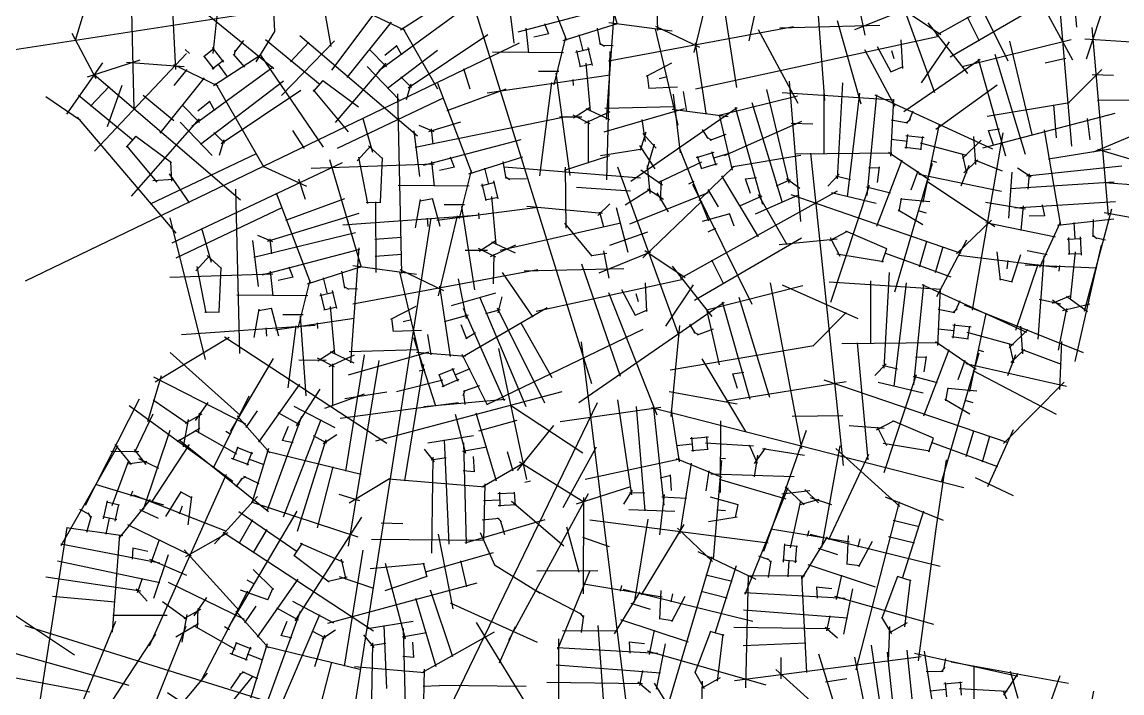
# Model space of a CAD drawing. Extents: x 521210 to 539878, y 175088 to 192554.
# Drawn here: x 525525 to 530150, y 181866 to 184685 of the extents above; entities that cross this region are included whole.
import ezdxf

# ---------------------------------------------------------------- set-up
doc = ezdxf.new("R2010")
doc.units = 0
doc.header["$MEASUREMENT"] = 0

msp = doc.modelspace()

# ---------------------------------------------------------------- linework, layer by layer
for p, q in [((529939.6, 184163.8), (529827.2, 185458.3)), ((528197.8, 184649.8), (528180.1, 185405.2)), ((529960.4, 184663.2), (529916.7, 185155.7)), ((527892.4, 185129.2), (528026.9, 184676.6)), ((529363.2, 184387.2), (529105.5, 185097.5)), ((527335.9, 185040.9), (527919, 183167)), ((529368.4, 184630.1), (530028.4, 184997.8)), ((529670.9, 184520.4), (529420.8, 185024.4)), ((530001, 184530.2), (530164.1, 185021.9)), ((530031.2, 184140), (532155.7, 185032.5)), ((525307.3, 184541.8), (528178.1, 184983)), ((526825.3, 184582.8), (526753.5, 184978.2)), ((527549.4, 184958.6), (527593, 184596.4)), ((527668.4, 184989.6), (527813.7, 184609.1)), ((529943.8, 184525.1), (529696.8, 184980.5)), ((528448.2, 184932), (528528.5, 184409.6)), ((526588.4, 184645.4), (526576.8, 184871.7)), ((528351.6, 184556.7), (528431.2, 184892.4)), ((525750.6, 184608.7), (525816.1, 184826.7)), ((525997.2, 184320.5), (525984.7, 184851.2)), ((526357.4, 184840.4), (526327.8, 184553.7)), ((526171.6, 184485.7), (526155.7, 184804.3)), ((527116.5, 184651.9), (527316.2, 184782.9)), ((528582.3, 184606.3), (528618, 184768.5)), ((528866.4, 184794.6), (528899.2, 184354.9)), ((526827.5, 184482.4), (527005.1, 184719.1)), ((526978.4, 184725.5), (527134.6, 184651)), ((527025.2, 184481.4), (527367.8, 184731.2)), ((527610.7, 184644.5), (528020.9, 184752)), ((527982.6, 184275.6), (528017.2, 184757.9)), ((529243.2, 184739.4), (529025.4, 184651.9)), ((529044.9, 184745.4), (529068.2, 184630.5)), ((529388.1, 184631.4), (529218.9, 184745.3)), ((529427.6, 184538.9), (529761, 184732.4)), ((526311, 184712.3), (526583.9, 184490.7)), ((526892.2, 184451.6), (527078.6, 184684.8)), ((527721.8, 184678.8), (527739.4, 184635.3)), ((527800.5, 184607.5), (528028.3, 184679.4)), ((527991.9, 184683.4), (528259.1, 184647.7)), ((529131.3, 184670.5), (528711, 184659.8)), ((528952.1, 184691.4), (529052, 184341.1)), ((529501.6, 184469.7), (529335.4, 184681.9)), ((529551.5, 184605.1), (529500.9, 184705.8)), ((525836.3, 184447), (525735.5, 184637.2)), ((526510.1, 184518.3), (526588.4, 184645.4)), ((526692.6, 184628.4), (527188.3, 184207.7)), ((527274.1, 184403.3), (527126.1, 184661.1)), ((527148.5, 184409.4), (527484, 184633.1)), ((527643.7, 184659.6), (527654.5, 184555.9)), ((527676.8, 184622.7), (527740.6, 184636.8)), ((527866.7, 184631.7), (527883.4, 184564.9)), ((527943.9, 184659.7), (527956.1, 184588.9)), ((527991, 184522.2), (528768.8, 184666.7)), ((528187.5, 184657.2), (528282.9, 184252.1)), ((528188.9, 184667.5), (528372.9, 184579.4)), ((529379.9, 184625), (528356.9, 184402.6)), ((528619.6, 184654.5), (528787.5, 184345)), ((529519.7, 184668.4), (529519.7, 184668.4)), ((530092.5, 183874), (530024.1, 184662.1)), ((525540.2, 183597.7), (527616.4, 184597.6)), ((526373.3, 184516.4), (526326.7, 184578.3)), ((526419.3, 184558.7), (526458.3, 184607.4)), ((526549.3, 184611.8), (526778.5, 184422.5)), ((526616.5, 184377.2), (526838.8, 184605.7)), ((526654.5, 184518.6), (526731.3, 184601)), ((527050.1, 184546.4), (527101.3, 184586.9)), ((527122, 184545.7), (527099.4, 184587)), ((527762.1, 184420.8), (527811.2, 184622.1)), ((527903.9, 184578.5), (527922.4, 184503.3)), ((527953, 184596.3), (527973.8, 184584.2)), ((527965.7, 184587.4), (528011, 184586)), ((528355.4, 184597.4), (528400, 184302.1)), ((529179.4, 184474.3), (529122.2, 184581.4)), ((529219.9, 184610.8), (529226.6, 184490.2)), ((529306.9, 184429.4), (529424.2, 184602.7)), ((529936.4, 184610), (529478, 184496.4)), ((529771.8, 184212.1), (529678.5, 184604.4)), ((529993.4, 184615), (530483, 184583.9)), ((525830.4, 184143.3), (526216.1, 184552.9)), ((526229.2, 184553.6), (526211.4, 184570.1)), ((526288.9, 184540), (526332.9, 184574.9)), ((526333.1, 184487.1), (526289.6, 184543.6)), ((526330.3, 184418), (526530.1, 184549)), ((526461.5, 184496), (526414.4, 184550.3)), ((526418.1, 184543.2), (526421.8, 184567)), ((526792.7, 184159.3), (526527, 184549.7)), ((526702.8, 184570.3), (526702.8, 184570.3)), ((527057.8, 184497.4), (526984.1, 184571.4)), ((527061.2, 184406.7), (527272.5, 184567.3)), ((527503.5, 184560.3), (527802.1, 184557.3)), ((527852.3, 184558.1), (527910.6, 184572.5)), ((527855.8, 184565.9), (527872.1, 184496.5)), ((527983.8, 184022.3), (527998.5, 184561.5)), ((529196.5, 184329.7), (529068.1, 184569)), ((529180.5, 184566.3), (529190.7, 184532.2)), ((529744, 184129.2), (529616.2, 184549.4)), ((529914.3, 184532.6), (529826.3, 184513)), ((525713.4, 184298.8), (525865.3, 184514)), ((525800.8, 184455.1), (526021.5, 184527)), ((525964.3, 184517.1), (526207.3, 184498.7)), ((526161.5, 184506.2), (526348.4, 184417.1)), ((526164.9, 184419.1), (526219, 184485.2)), ((526239, 184247.5), (526581.7, 184497.4)), ((526324.8, 184489.3), (526372.8, 184525.4)), ((526390.9, 184454), (526349.7, 184509.1)), ((526842.6, 184263.4), (527056.9, 184512.7)), ((527111.2, 184358.4), (526976.6, 184498.1)), ((527380.8, 184490.1), (527408.5, 184404.4)), ((527868.8, 184498.2), (527923.7, 184510.2)), ((527895.4, 184512.1), (527913.6, 184310.9)), ((528256.4, 184512.1), (528149.1, 184456.7)), ((529228.6, 184496.7), (529177.3, 184474.6)), ((529233, 184308.8), (529553.1, 184529.2)), ((529661.4, 184121.4), (529546.1, 184529.5)), ((529925.6, 184345.3), (530065.3, 184485.8)), ((525828.2, 184465.1), (526443.5, 183938.5)), ((526106, 184217.7), (526292.4, 184450.9)), ((526275, 184172.8), (526624.7, 184438.5)), ((526750.9, 184393.1), (526790.7, 184439.6)), ((526789.8, 184439.5), (526939.8, 184328.3)), ((527162.7, 184409.6), (527117.7, 184455.5)), ((527480.9, 184388), (527997.3, 184463.1)), ((527696.8, 184478.6), (527782.2, 184478.7)), ((527769.9, 184470.8), (527827.9, 184040.4)), ((527841.6, 184443.4), (527843.1, 184419.2)), ((528153.6, 184461.7), (528160.6, 184406.3)), ((528238, 184455.5), (528203.5, 184447.1)), ((530024.5, 184465.4), (530114.6, 184461.6)), ((525813.6, 184331.6), (525891.4, 184413.7)), ((525944.4, 184418.9), (525883.2, 184244.9)), ((526542.8, 184074), (526339.9, 184427.2)), ((526362.4, 184175.5), (526697.9, 184399.2)), ((526897.6, 184224.2), (526750.6, 184400)), ((527141.8, 184359.4), (527161.3, 184425.4)), ((527271.4, 184429.1), (527416.8, 184048.6)), ((527313, 184313.3), (527561.1, 184405.2)), ((527702.6, 184038.6), (527753, 184431.2)), ((528159.2, 184408), (528280.6, 184412.9)), ((528305.5, 184393.5), (528319.3, 184309.3)), ((528750.3, 184008.9), (528657.1, 184401.2)), ((528799.9, 183846.9), (528752, 184436.7)), ((528897.5, 184129.7), (528897.5, 184394.3)), ((528953.4, 184026.9), (528976.1, 184429.5)), ((529625.6, 184419.6), (529366.6, 184233.3)), ((525625.5, 184372.3), (525771.5, 184273)), ((525763.2, 184377.9), (525992.4, 184188.6)), ((526034.8, 184377.5), (526163, 184271.4)), ((526264, 184312.5), (526315.1, 184353)), ((526335.8, 184311.9), (526313.2, 184353.1)), ((526850.9, 184155.3), (527297.6, 184367.3)), ((527122.6, 183628.2), (527104.9, 184383.6)), ((528263.2, 184381.8), (528292.8, 184135.4)), ((528786.2, 184374.2), (528456.6, 184293.2)), ((528722.5, 183926), (528594.7, 184346.2)), ((528721.3, 184389.6), (529192.5, 184358.5)), ((528995.3, 183950.2), (529047.1, 184386.3)), ((529078, 183957), (529119.6, 184379.1)), ((529607.1, 184151.2), (529112.8, 184377.6)), ((529178.7, 184122.2), (529190.3, 184360.7)), ((529929.6, 184346), (529583.4, 184287.8)), ((530046.6, 184356.4), (530453.9, 184360.6)), ((526271.6, 184263.5), (526198, 184337.5)), ((527843.7, 184282.8), (527913.7, 184328.2)), ((527891.3, 184260.2), (527998.1, 184309.1)), ((527895.4, 184322.1), (527995, 184275.6)), ((528309.5, 184320.1), (527972, 184222.9)), ((527975.2, 184322.9), (528267.7, 184330.5)), ((528084.9, 184016.2), (528531.6, 184326)), ((528258.9, 184319.8), (528494, 184289)), ((528639.9, 183918.2), (528524.6, 184326.3)), ((529254.8, 184270.2), (529271.9, 184312.1)), ((529564.8, 184156.4), (530120.7, 184303)), ((529875.2, 184199.4), (529863, 184337.3)), ((526172.6, 183798.7), (525758.1, 184286)), ((525985.6, 183953), (526270.8, 184278.8)), ((526325, 184124.5), (526190.5, 184264.2)), ((526958.4, 184280), (526999, 184137.9)), ((527178.6, 184159.2), (527813.6, 184288.3)), ((527236, 184225.2), (527370.3, 184266.5)), ((527785.4, 184287.4), (527878.7, 184286.6)), ((527840.7, 184295.5), (527912.3, 184259.6)), ((527906.7, 184092.5), (527907, 184271.1)), ((528130.9, 184275.6), (528145, 184183.3)), ((528511.8, 184063), (528458.3, 184295.8)), ((528801.8, 184268), (528476.7, 184122.8)), ((528759.6, 184261), (528849.6, 184257.2)), ((529179.4, 184274.8), (529250.1, 184261.7)), ((529242.1, 184261.3), (529260.7, 184276.6)), ((529313.6, 183928.6), (529382.3, 184256.6)), ((530003.7, 184279.4), (530014.3, 184189.9)), ((526376.6, 184175.7), (526331.6, 184221.6)), ((526712.5, 184153.2), (526663.6, 184228.9)), ((527172.9, 184228.5), (527196, 184035.9)), ((527193, 184251.6), (527256.4, 184224.9)), ((527245.1, 184236.1), (527252.2, 184172.1)), ((528147.7, 184222.3), (528123.7, 184145.8)), ((528135.6, 184217.2), (528191.6, 184155.4)), ((528410.7, 184195.3), (528386.5, 184233.6)), ((528484.1, 184213.1), (528416.9, 184187.8)), ((529241.7, 184209.1), (529318.7, 184200.3)), ((529242.9, 184153.6), (529249.7, 184213.3)), ((529521.7, 183475), (529650.3, 184219.6)), ((529634.7, 184234.5), (529588.2, 184227.6)), ((529609.1, 184167.3), (529588.9, 184229.4)), ((529822.5, 184232.1), (529891.6, 183830.7)), ((525964.7, 184159.2), (526004.5, 184205.7)), ((526093.1, 184012.1), (525965.4, 184164.6)), ((526003.7, 184205.6), (526153.6, 184094.4)), ((526355.7, 184125.5), (526375.1, 184191.5)), ((526933.9, 184101.5), (526993.6, 184166)), ((526981.6, 184165.5), (527042.5, 184110.6)), ((527213.7, 184084.1), (527624, 184191.6)), ((528120.9, 184166.6), (528186.2, 184069)), ((528182.7, 184172.4), (528152.7, 184066.8)), ((528424.8, 184188.8), (528403.8, 184200.6)), ((529179, 184192.7), (529247.4, 184185.1)), ((529301, 184178), (529496, 184125.2)), ((529304.8, 184148.3), (529312.6, 184203.9)), ((529479.2, 184112.1), (529557.4, 184189.3)), ((529535.9, 184086.7), (529527.1, 184203.8)), ((526064.8, 183921.4), (526511.5, 184133.4)), ((526939.6, 184118.1), (526977.1, 183922.8)), ((527032.5, 183928.3), (527041.2, 184114.7)), ((527324.8, 184118.4), (527342.5, 184074.8)), ((527403.6, 184047), (527631.3, 184119)), ((527805.5, 184062.8), (527997, 184124.5)), ((527957.9, 184124.7), (528134.1, 184152.9)), ((528413, 183848.7), (528287.6, 184159.5)), ((528434.4, 184137.5), (528360.1, 184115.3)), ((528382.9, 184066.5), (528365.5, 184119.9)), ((528443, 184082.6), (528425.8, 184140.2)), ((528499, 184132.4), (528433, 184112.9)), ((528799.6, 184124.5), (528506.4, 184075.2)), ((528774.4, 184131), (529181.7, 184135.2)), ((528978.7, 182821.7), (528841.5, 184134.1)), ((529340.3, 184021.4), (529168.7, 184137.3)), ((529236.8, 184159.6), (529307.6, 184150.8)), ((529498.2, 184050), (529479.9, 184131.3)), ((529840.9, 184110.4), (530102.1, 184152.6)), ((530746, 183938.7), (530049, 184149.7)), ((526155.3, 184016.2), (526151.3, 184098.1)), ((526156.8, 183757.3), (526872, 184095.2)), ((526540.8, 184077.6), (526721.1, 183995.3)), ((526740.3, 184071), (527258.1, 184088.9)), ((526817.3, 184107.6), (526951.7, 183655)), ((527246.8, 184099.2), (527257.5, 183995.4)), ((527279.9, 184062.3), (527343.6, 184076.3)), ((527469.8, 184071.2), (527486.4, 184004.4)), ((527547, 184099.3), (527559.2, 184028.5)), ((528125.6, 184028.7), (527552.6, 184075.2)), ((527808.2, 184075.7), (527810.9, 183819.5)), ((528288, 183365.6), (528030.3, 184075.9)), ((528166.3, 183965.2), (528154.4, 184082.1)), ((528381.5, 184096.4), (528198.8, 184010.2)), ((528370.4, 183935.3), (528518.9, 184079.7)), ((528447.9, 184089.7), (528379.8, 184068.5)), ((529084.4, 184073.1), (529131.4, 184074.5)), ((529119.7, 183827.3), (529226.3, 184106.2)), ((529121.4, 184011.5), (529130.4, 184076.2)), ((529195.4, 183552), (529352.8, 184092.1)), ((529346.8, 184103.7), (529370, 184096.8)), ((529473.5, 183996.8), (529506.7, 184084.1)), ((529485.1, 184051.5), (529543.7, 184106.2)), ((529648.2, 184058.7), (529531.1, 184105.2)), ((529711.2, 184073.1), (529768.3, 184034.6)), ((529748.3, 184038.8), (530149.4, 184080.6)), ((526075.6, 184019.7), (526163.3, 184025.1)), ((526229.4, 183925.8), (526145, 184047.1)), ((526687.8, 184026.5), (526715.5, 183940.7)), ((527365.2, 183860.4), (527414.3, 184061.6)), ((527556, 184035.8), (527576.8, 184023.7)), ((527568.8, 184027), (527646.2, 184027.2)), ((528217.7, 184000.2), (528127.1, 184062.4)), ((528621.7, 183783.1), (528467.7, 184038.9)), ((528613.2, 184031.3), (528566.7, 184024.4)), ((528587.6, 183964.2), (528567.4, 184026.2)), ((528755, 184022.2), (528696.3, 183996)), ((528794.9, 183985.2), (528739.7, 184026.4)), ((528913.7, 183995.7), (528960.7, 184046)), ((528946.4, 184039.2), (529008.8, 184023.7)), ((529263.5, 183980.1), (529293, 184060.3)), ((529296.2, 184046.1), (529644, 183974.8)), ((529687, 184054.3), (529672.5, 183860.9)), ((529759.3, 184047.7), (529754, 183983.6)), ((526441.2, 183292.6), (526423.5, 183983)), ((527106.5, 183999.9), (527405.1, 183996.9)), ((527455.3, 183997.7), (527513.7, 184012)), ((527458.9, 184005.5), (527475.2, 183936.1)), ((527507, 184018.1), (527525.5, 183942.8)), ((528083.3, 183974.5), (527856.6, 183990.7)), ((528060.7, 183917.9), (528167.8, 183984.2)), ((528222.5, 183939.5), (528155.2, 183983.1)), ((528210, 183935.7), (528213.6, 184019)), ((528293.2, 183608.5), (528953.3, 183976.1)), ((528349.5, 184015.3), (528327.8, 184004.3)), ((528595.7, 183498.8), (528345.6, 184002.8)), ((528453.2, 183908.2), (528410.1, 183981.9)), ((528925.9, 183508.5), (529088.9, 184000.3)), ((529075.3, 183993.3), (529176.3, 183967.3)), ((529614.6, 183825.1), (529327.5, 184016.4)), ((529679.3, 183985.2), (530117.6, 184013.7)), ((530077.7, 184011), (530225.1, 183999.8)), ((526593.2, 183967.9), (526738.6, 183587.4)), ((526634.7, 183852.1), (526882.8, 183944)), ((527013.9, 183633), (527012.2, 183930.2)), ((527179.7, 183821.2), (527200.7, 183940.1)), ((527197.3, 183934.3), (527252.2, 183944.2)), ((527250.2, 183945), (527281.6, 183827.7)), ((527471.9, 183937.8), (527526.7, 183949.8)), ((527498.4, 183951.7), (527516.6, 183750.5)), ((528409.5, 183967.4), (528079.7, 183836)), ((528134.9, 183693.9), (528383.9, 183932.7)), ((528243.6, 183887.7), (528195.5, 183967.7)), ((528636.2, 183954.3), (528541.3, 183911)), ((528785.1, 183956.1), (528607.4, 183878.5)), ((528742.4, 183749.6), (528621.6, 183958.8)), ((529473.8, 183713.3), (528759.3, 183958.9)), ((528928.4, 183968.8), (529117, 183923.7)), ((529212.7, 183889.6), (529222.6, 183944.6)), ((529221.1, 183942.9), (529342, 183931.6)), ((529699.2, 183904.7), (530122.5, 183930.9)), ((526172.7, 183694.1), (526619.4, 183906.1)), ((526971.9, 183927.4), (527033.1, 183928.9)), ((527268.9, 183853.3), (527693.7, 183907.5)), ((527299.8, 183918.1), (527385.2, 183918.3)), ((527373, 183910.4), (527426.9, 183559.5)), ((527965.7, 183880.7), (527647.4, 183910.4)), ((527996.1, 183920.9), (527946.7, 183873)), ((527953.2, 183887.5), (527969.8, 183825.4)), ((528023.3, 183906.7), (528071.6, 183718.8)), ((529312.7, 183833.8), (529208.4, 183894.8)), ((529291.7, 183892.9), (529325.9, 183883.3)), ((529576, 183927.9), (529743.7, 183900.8)), ((529734.6, 183913.1), (529725, 183809.2)), ((529814.8, 183916.9), (529823.7, 183870.7)), ((529992.8, 183470.9), (530106.5, 183900.4)), ((530074.9, 183884.9), (530627.1, 183787.5)), ((526146.4, 183861.9), (526295.1, 183266.7)), ((526557.7, 183764), (526943.1, 183882.5)), ((526874.7, 183833.3), (527435.9, 183873.3)), ((527244.1, 183861.7), (526887.9, 181585)), ((527227.9, 183861.4), (527230.7, 183826)), ((527276.4, 183535.1), (527356.1, 183870.7)), ((527444.7, 183883), (527446.2, 183858.7)), ((528043.1, 183840), (527535.5, 183724.9)), ((527805.6, 183840.7), (527921, 183701.9)), ((528501.5, 183879.1), (528384.5, 183846.7)), ((528519.2, 183828.1), (528499.8, 183880.4)), ((529454.1, 183711), (529600.7, 183853)), ((529577.8, 183842.8), (529870.1, 183782.1)), ((529759.9, 183870.5), (529825.2, 183872)), ((529804.6, 183656), (529891.7, 183843.9)), ((529878.3, 183831.6), (530115.7, 183858.2)), ((529947.9, 183842.6), (529951.4, 183773.8)), ((530029.1, 183855.2), (530027.4, 183783.4)), ((526280.1, 183818.8), (526320.8, 183676.7)), ((526500.4, 183698), (526927.3, 183800.9)), ((528154.8, 183801.8), (527994.5, 183745.7)), ((528440.8, 183817.5), (528408.8, 183801.9)), ((528921, 183767.6), (528993.7, 183805.6)), ((529161.2, 183733), (528989.3, 183805.9)), ((530025.7, 183791.2), (530043.8, 183775.3)), ((526494.6, 183767.3), (526517.8, 183574.7)), ((526514.7, 183790.4), (526578.2, 183763.7)), ((526566.8, 183774.9), (526574, 183710.9)), ((527008.2, 183773.4), (527120.6, 183780.8)), ((527078.8, 183778.1), (527078.8, 183778.1)), ((527446.8, 183722.3), (527516.7, 183767.7)), ((527494.4, 183699.7), (527601.2, 183748.6)), ((527498.5, 183761.7), (527598, 183715.2)), ((528352.4, 183517.3), (528802.6, 183778.6)), ((528708.8, 183751.2), (528953, 183774.4)), ((528964.4, 183700.7), (528924.7, 183779)), ((529298, 183656.4), (529330, 183764.4)), ((529370.9, 183531.8), (529497.1, 183770)), ((529919.5, 183773.2), (529979.6, 183776)), ((529924.6, 183780.2), (529927.1, 183708.9)), ((529953.3, 183258.9), (530063.7, 183748.3)), ((529974.2, 183783.3), (529977.8, 183705.8)), ((530036.5, 183780), (530080.7, 183769.9)), ((526255.7, 183640.3), (526315.3, 183704.8)), ((526303.3, 183704.3), (526364.2, 183649.4)), ((526535.5, 183622.9), (526945.7, 183730.4)), ((526907.4, 183254), (526942, 183736.3)), ((527009.9, 183701.3), (527122.7, 183709.7)), ((527388.4, 183727), (527481.7, 183726.2)), ((527443.7, 183735.1), (527515.4, 183699.2)), ((527507.1, 183584.7), (527510, 183710.6)), ((527983.9, 183713), (527919.4, 183702.9)), ((528168, 183717.8), (527950.2, 183630.3)), ((527969.7, 183723.8), (527993, 183608.9)), ((528313, 183609.8), (528143.7, 183723.7)), ((528950.9, 183711.7), (529147, 183679.1)), ((529140.9, 183675.8), (529160.8, 183733.7)), ((529431.6, 183613), (529152.3, 183714.6)), ((529318.1, 183724.2), (529318.1, 183724.2)), ((529366.1, 183632.9), (529397.5, 183741.6)), ((529463.3, 183706.2), (529876.4, 183654.9)), ((529623.3, 183720.4), (529638, 183600.5)), ((529687.2, 183593.1), (529724.8, 183708.6)), ((529751.6, 183725.2), (529835.4, 183708.9)), ((529821.9, 183703.5), (529795.8, 183353.2)), ((529924.2, 183711.2), (529980.3, 183712.5)), ((529952.9, 183719.8), (529931.9, 183518.9)), ((526260.8, 183658.7), (526298.3, 183463.3)), ((526354.2, 183467.1), (526362.9, 183653.5)), ((526646.6, 183657.2), (526664.2, 183613.6)), ((526725.3, 183585.8), (526953.1, 183657.8)), ((526916.7, 183661.7), (527183.9, 183626)), ((527876.9, 183669.8), (528039.7, 183197.4)), ((528426.4, 183448), (528260.2, 183660.2)), ((528476.3, 183583.5), (528425.7, 183684.2)), ((529670, 183683.5), (529666, 183648.2)), ((529703.1, 183391), (529797.6, 183667.9)), ((529742.9, 183665.3), (530043.5, 183652)), ((529886.9, 183662.7), (529883.7, 183638.7)), ((526147.1, 183612.7), (526579.8, 183627.7)), ((526568.5, 183638), (526579.3, 183534.2)), ((526601.6, 183601.1), (526665.4, 183615.1)), ((526791.5, 183610), (526808.2, 183543.2)), ((526868.7, 183638.1), (526880.9, 183567.3)), ((526915.8, 183500.6), (527693.7, 183645.1)), ((527112.3, 183635.6), (527207.7, 183230.4)), ((527113.7, 183645.9), (527297.7, 183557.7)), ((527359.4, 183606.9), (527392.2, 183440.3)), ((527544.4, 183632.9), (527673.4, 183445.7)), ((528056.1, 183648.8), (527635.9, 183638.2)), ((528444.6, 183646.7), (528444.5, 183646.7)), ((529150.3, 183230.7), (529173, 183633.3)), ((529634.9, 183606.5), (529689.3, 183593.7)), ((526686.9, 183399.2), (526736.1, 183600.4)), ((526877.8, 183574.7), (526898.6, 183562.5)), ((526890.5, 183565.8), (526935.8, 183564.3)), ((527280.2, 183575.7), (527324.8, 183280.5)), ((528304.8, 183603.4), (527686.3, 183468.9)), ((528104.3, 183452.6), (528047, 183559.7)), ((528144.7, 183589.2), (528151.4, 183468.6)), ((528231.7, 183407.8), (528349, 183581)), ((528808, 183577.3), (528402.9, 183474.8)), ((528804.4, 182893.7), (528671.5, 183589.1)), ((528721.4, 183580.4), (529039.4, 183440)), ((528918.3, 183593.4), (529389.4, 183562.3)), ((529094.5, 183333.5), (529094.4, 183598.1)), ((529192.3, 183154), (529244.1, 183590.1)), ((529274.9, 183160.8), (529316.6, 183582.9)), ((529750, 183381.5), (529309.8, 183581.4)), ((529375.6, 183326), (529387.2, 183564.5)), ((526428.3, 183538.7), (526726.9, 183535.7)), ((526777.1, 183536.5), (526835.4, 183550.8)), ((526780.6, 183544.3), (526796.9, 183474.9)), ((526828.7, 183556.9), (526847.3, 183481.7)), ((527516.4, 183546.7), (527330, 183493.1)), ((527449, 183530), (527643.3, 183069.7)), ((527542.5, 183530.6), (527526.3, 183463.7)), ((528196.2, 183033.7), (527992.9, 183547.4)), ((528105.3, 183544.6), (528115.5, 183510.6)), ((528668.8, 183107.6), (528541, 183527.8)), ((529451.8, 183474), (529468.9, 183515.9)), ((529801.6, 183520.6), (529893, 183501.7)), ((529857.4, 183517.8), (529920.8, 183468.7)), ((529858, 183504.7), (529935.4, 183535.7)), ((529916.3, 183533.3), (530004.9, 183468.5)), ((526293.6, 183466.2), (526354.8, 183467.7)), ((526501.5, 183360), (526522.4, 183478.9)), ((526519, 183473.1), (526574, 183483)), ((526572, 183483.8), (526603.4, 183366.5)), ((526793.6, 183476.6), (526848.5, 183488.6)), ((526820.2, 183490.5), (526838.4, 183289.3)), ((527181.2, 183490.5), (527073.9, 183435.1)), ((527733, 183484), (527377.8, 183277.2)), ((527380.4, 183483.3), (527551.9, 183095.5)), ((527535.4, 183476.6), (527473.5, 183459.4)), ((527523.2, 183483.9), (527721.5, 183085.5)), ((527866.7, 183086.6), (528477.9, 183507.6)), ((528153.4, 183475), (528102.1, 183452.9)), ((528458.1, 183244.6), (528404.6, 183477.4)), ((528586.2, 183099.7), (528470.9, 183507.8)), ((529376.4, 183478.6), (529447, 183465.5)), ((529439, 183465.1), (529457.6, 183480.4)), ((529988, 183294.7), (529487.5, 183495.7)), ((529883, 183305.9), (529917.7, 183481)), ((529900.3, 183473.3), (530014.5, 183500.7)), ((526590.7, 183392.1), (526922.1, 183441.5)), ((526621.6, 183456.9), (526707, 183457.1)), ((526694.7, 183449.2), (526718.8, 183114.2)), ((526766.4, 183421.8), (526767.9, 183397.5)), ((527078.4, 183440), (527085.4, 183384.6)), ((527162.8, 183433.9), (527128.3, 183425.4)), ((527400.6, 183453.1), (527299.9, 183426)), ((527622.5, 183421.9), (527752.8, 183191.6)), ((528850.4, 183323.7), (528990.2, 183464.2)), ((529510.5, 183132.4), (529579.3, 183460.4)), ((526196.4, 183372.1), (526757.6, 183412.1)), ((526549.6, 183400.2), (526552.5, 183364.8)), ((526644.3, 183148.8), (526677.8, 183409.5)), ((527084, 183386.3), (527205.4, 183391.3)), ((527369.5, 183414.6), (527393.5, 183353.9)), ((527432, 183379.2), (527391.8, 183354.8)), ((528134.9, 183393.7), (527478.4, 183077.5)), ((528254.4, 183027.6), (528291.1, 183410)), ((528357, 183376.8), (528332.8, 183415.2)), ((528371.1, 183370.3), (528350.1, 183382.1)), ((528430.4, 183394.7), (528363.2, 183369.3)), ((529375.9, 183396.5), (529444.3, 183388.9)), ((529438.6, 183412.9), (529515.6, 183404.1)), ((529439.9, 183357.4), (529446.6, 183417.1)), ((529497.9, 183381.8), (529692.9, 183329)), ((529501.8, 183352.1), (529509.5, 183407.7)), ((529676.2, 183315.9), (529754.3, 183393.1)), ((529732.8, 183290.5), (529724.1, 183407.6)), ((526395.7, 183359.5), (526084.9, 183172.4)), ((526376.1, 183362.2), (527059.5, 182915.9)), ((527171.1, 183359.3), (527263, 183072.8)), ((527230.3, 183371.9), (527244.1, 183287.6)), ((528308.5, 179869.5), (527876.9, 183342)), ((528971.4, 183334.8), (529378.7, 183339)), ((529082.2, 182845.3), (529038.5, 183337.9)), ((529537.3, 183225.2), (529365.6, 183341.1)), ((529433.8, 183363.4), (529504.5, 183354.6)), ((529695.1, 183253.8), (529676.8, 183335.1)), ((529888.1, 183141.5), (529896.7, 183342.6)), ((526148.7, 183296.8), (526443.1, 183032.3)), ((526768.6, 183261.1), (526838.5, 183306.5)), ((526816.1, 183238.5), (526922.9, 183287.4)), ((526820.3, 183300.5), (526919.8, 183254)), ((526964.2, 183286.4), (526885, 182798.4)), ((527234.3, 183298.4), (526896.8, 183201.3)), ((526900, 183301.3), (527192.5, 183308.8)), ((527183.7, 183298.2), (527390.2, 183281.8)), ((527374.1, 183290), (527481.4, 183076.7)), ((527528.4, 183313), (527646.4, 182762.9)), ((528854.4, 183324.4), (528250.6, 183222.8)), ((529316.6, 183031.1), (529423.2, 183310)), ((529392.3, 182755.8), (529549.8, 183295.9)), ((529543.7, 183307.5), (529567, 183300.6)), ((529670.4, 183200.6), (529703.6, 183287.9)), ((529682.1, 183255.3), (529740.6, 183310)), ((529895.4, 183246.8), (529728, 183309)), ((526580.6, 183271.4), (526399.9, 182965.2)), ((526689.4, 183266), (526803.5, 183265)), ((526765.5, 183273.9), (526837.1, 183238)), ((526831.5, 183070.9), (526831.8, 183249.4)), ((527025.3, 183263.6), (526897.1, 182483)), ((527212.6, 183246.1), (527133.4, 182758.1)), ((528568, 182964.7), (528384.4, 183269.7)), ((529110.6, 183199.5), (529157.7, 183249.8)), ((529143.3, 183243), (529205.7, 183227.5)), ((529281.3, 183276.9), (529328.3, 183278.3)), ((529318.3, 183215.3), (529327.3, 183280)), ((529460.5, 183183.9), (529489.9, 183264.1)), ((529493.1, 183249.9), (529916.9, 183154.8)), ((526110.2, 183198.3), (526052.1, 183005.6)), ((526466.2, 182995.8), (526078.9, 183192.6)), ((527218.7, 183223.3), (527195, 183217.9)), ((527341.9, 183228.8), (527276, 183201.6)), ((527277.1, 183205.2), (527297.8, 183153)), ((527333.6, 183231.1), (527357.1, 183175.7)), ((527408.5, 183228.5), (527345.2, 183201.4)), ((528559.5, 183212.9), (528513, 183206)), ((528533.9, 183145.7), (528513.7, 183207.8)), ((529149.6, 182793.1), (529285.8, 183204.1)), ((529272.2, 183197.1), (529373.3, 183171.1)), ((529875, 183036.6), (529524.4, 183220.2)), ((526691.2, 183164.3), (526519.1, 182920.3)), ((526777.1, 183143.3), (526678.3, 182989)), ((527295.1, 183181.2), (527099.4, 183131.1)), ((527362, 183183.3), (527290.7, 183153)), ((527448.6, 183156.8), (527380.6, 183133.5)), ((528989.8, 183174.1), (528487.6, 183092.5)), ((529670.8, 182917.1), (528898.4, 183180.9)), ((529125.3, 183172.6), (529313.9, 183127.5)), ((529409.6, 183093.4), (529419.5, 183148.3)), ((529418.1, 183146.7), (529539, 183135.4)), ((529651.1, 182914.8), (529906.1, 183172.8)), ((526017.9, 183100.7), (525790.2, 182653.6)), ((526077.1, 183098.1), (526223.9, 182996.5)), ((526478.2, 183113.9), (526330.7, 182813.1)), ((526797.9, 183063), (526965.8, 183122.9)), ((526882.7, 183103.1), (527059, 183131.3)), ((527794.5, 183132.1), (527011.6, 182924.8)), ((527214.4, 183070.4), (527557.2, 183100.1)), ((527387.4, 183137.7), (527378.7, 183115.3)), ((527380.7, 183123.7), (527386.4, 183078.8)), ((528088.7, 182698.6), (528029.9, 183097.5)), ((528531.3, 183079.6), (528245.4, 183131.6)), ((529509.6, 183037.6), (529405.4, 183098.6)), ((525975.5, 183074.5), (526411, 182756.2)), ((526306.4, 183087.3), (526252.8, 183010.9)), ((526514.1, 183051.7), (526465.7, 182981.3)), ((526841.6, 182979.9), (526670, 183070.2)), ((526863, 183020.7), (527360.3, 183087.2)), ((527943.7, 183084.9), (526886.1, 180903.8)), ((527579.4, 183075.1), (527883.5, 182875.8)), ((527788.4, 183007.2), (528210.8, 183067.3)), ((528145.2, 182631.9), (528108.1, 183069.5)), ((529484.8, 182728), (528171.2, 183064)), ((528224.7, 182655.2), (528180.6, 183077)), ((528290.1, 182837.3), (528256.5, 183054.2)), ((529488.7, 183096.7), (529522.9, 183087.1)), ((526074.5, 183037.7), (525997.7, 182876.6)), ((526223.8, 183015.5), (526203.4, 182899.9)), ((526281.7, 183037.2), (526211.5, 182998.6)), ((526269.4, 183041.9), (526267.1, 182958.5)), ((526429.5, 183030.6), (526567.2, 182875.9)), ((526699.6, 183028.2), (526555.1, 182629.6)), ((526693.2, 182992.5), (526601.7, 183042.6)), ((526781.3, 183014.5), (526623.5, 182604.6)), ((527346.8, 183038.3), (527389.8, 182873.6)), ((527433, 183043.9), (527519.1, 182758)), ((527605, 183011.7), (527444.9, 182966.5)), ((528462, 182709), (528462.6, 183009.9)), ((528763.7, 183029.9), (528976.2, 183032.4)), ((529118, 182971.4), (529190.6, 183009.4)), ((529358.1, 182936.8), (529186.3, 183009.6)), ((526035.6, 182637.3), (526147.4, 182970.3)), ((526272.5, 182977), (526177.7, 182921.5)), ((526428.9, 182869.1), (526253, 182968.4)), ((526402.9, 182952.4), (526382.1, 182964.9)), ((526644.1, 182986.2), (526619.4, 182925.8)), ((527760, 182990.5), (527606.8, 182801)), ((528822, 182969.6), (528642.3, 182461)), ((529002.5, 182989.4), (529149.9, 182978.2)), ((529161.4, 182904.5), (529121.6, 182982.8)), ((529494.9, 182860.2), (529527, 182968.2)), ((529585.6, 182733.8), (529694.1, 182973.8)), ((526184.7, 182931.6), (526562, 182629.3)), ((526664.7, 182917.3), (526618.8, 182927.6)), ((526803.1, 182929.8), (526681.7, 182545.3)), ((526806.8, 182916.2), (526750.2, 182946.6)), ((526849.2, 182950.2), (526791.3, 182913.1)), ((527232, 182916.6), (527423.4, 182948)), ((527300.1, 182930.3), (527320.2, 182491.6)), ((527382, 182917.5), (527393.1, 182493.6)), ((528276.3, 182906.4), (528344.8, 182912.7)), ((528334.4, 182935.1), (528411.6, 182942)), ((528346.8, 182880.9), (528341.4, 182940.8)), ((528398.8, 182916.6), (528600.4, 182904.1)), ((528408.5, 182888.2), (528404.9, 182944.2)), ((529146, 182915.7), (529342.2, 182883)), ((529337.8, 182879.6), (529357.7, 182937.5)), ((529628.5, 182816.8), (529349.2, 182918.4)), ((529563.1, 182836.7), (529594.4, 182945.4)), ((525927.4, 182904.9), (525689, 182484.2)), ((526016.4, 182879.7), (525899, 182881.4)), ((525986.1, 182825.5), (525916.2, 182910.3)), ((526047, 182826), (525997.7, 182889.2)), ((526227.9, 182910.9), (526067.9, 182665.9)), ((526432.5, 182898.9), (526411.3, 182846.9)), ((526495.6, 182871.1), (526429.2, 182897.1)), ((526491.2, 182878.5), (526469.9, 182822.3)), ((526561.2, 182893), (526491.1, 182664.8)), ((526950.8, 182784.8), (526555.1, 182881.2)), ((527215.3, 182890.8), (527258.6, 182837.3)), ((527376.7, 182881.6), (527479.4, 182900.2)), ((527565.4, 182881.1), (527589, 182799)), ((527938.7, 182899.2), (527799.4, 182644.7)), ((528339.6, 182885.6), (528410.7, 182891.2)), ((528617.6, 182830.8), (528583.4, 182906.8)), ((528604.2, 182773.8), (528619.2, 182865.9)), ((528604.6, 182829.7), (528650.9, 182895.1)), ((528815.2, 182864.2), (528638.8, 182891.5)), ((528887.7, 182477.1), (528964.8, 182904.5)), ((529084.6, 182867.7), (528916.1, 182509.6)), ((529215.8, 182649.1), (528947.2, 182893)), ((525904.6, 182653.9), (525974.5, 182843.4)), ((526049.7, 182838.9), (525967, 182827.9)), ((526100.4, 182809.6), (526016.5, 182850.4)), ((526478.7, 182824.4), (526406.2, 182851.9)), ((526543.6, 182824.8), (526479.1, 182849)), ((527244.8, 182845.1), (527308.2, 182856)), ((527252.7, 182856.9), (527246.3, 182453.7)), ((527421.4, 182860.1), (527425.7, 182794.9)), ((527639, 182834.4), (527459.5, 182731.2)), ((527616.4, 182837.8), (527887.6, 182669.8)), ((527892.4, 182764.5), (528290.6, 182850.6)), ((528468.8, 182771), (528277.3, 182850.1)), ((528291.7, 182536.5), (528340, 182831.2)), ((528433.1, 182428), (528466.8, 182842.8)), ((528458.5, 182853), (528482.7, 182850.8)), ((529410.8, 182845.4), (529364.7, 182538.2)), ((526382.9, 182784.7), (526060, 182062.4)), ((526465.5, 182773.9), (526443.7, 182763.7)), ((526522.8, 182745.4), (526457.6, 182775.5)), ((526831.8, 182816.4), (526766.6, 182560)), ((527380, 182801.3), (527426.8, 182796.5)), ((528207.7, 182770.2), (528253.4, 182781.1)), ((528256.3, 182717.3), (528252.1, 182782.4)), ((528401.8, 182715.2), (528414.6, 182799.6)), ((528420.6, 182786.3), (528771.6, 182775.1)), ((526121.6, 182654.8), (525833.6, 182741.9)), ((526450.9, 182768.4), (526424, 182732)), ((527070.8, 182765.7), (526900.7, 182664)), ((527066.7, 182766), (527472.6, 182732.4)), ((527470.5, 182745.5), (527464.9, 182506.8)), ((527639.5, 182751.8), (527663.2, 182757.1)), ((528083.6, 182732.5), (527854.4, 182659.2)), ((528737.9, 182680.9), (528457.2, 182763.6)), ((528745.3, 182728.2), (528564.3, 182279.8)), ((528814, 182657.2), (528733.6, 182732)), ((529693.5, 182695.2), (529533.9, 182770.8)), ((525982.7, 182692.9), (525991.7, 182715.4)), ((526382.4, 182546.2), (525994.8, 182697.9)), ((526193.3, 182711.1), (526128.5, 182608.4)), ((526240.7, 182685.2), (526191.2, 182711)), ((526223.8, 182572), (526239.2, 182691.8)), ((526515, 182692.4), (526333.9, 182492.8)), ((526945.3, 182673.7), (526858.9, 182699.6)), ((527525.8, 182704), (527597, 182707.7)), ((527532.3, 182709.6), (527534.8, 182649.5)), ((527572.2, 182088.2), (527906.2, 182703.8)), ((527594.5, 182710.4), (527598.2, 182654.4)), ((527886.4, 182282.8), (527887.6, 182688)), ((528056, 182660.1), (528092, 182718.7)), ((528079.3, 182709.2), (528143.5, 182706.6)), ((528206.8, 182531.1), (528226.7, 182699.8)), ((528214.8, 182690.2), (528319, 182685.1)), ((528536.6, 182656.5), (528419.6, 182689.1)), ((528836.9, 182714.9), (528720.3, 182701.1)), ((528874.3, 182665.6), (528817.1, 182721.8)), ((528929.4, 182656.4), (528840.8, 182685.8)), ((529399.4, 182591.4), (529155.1, 182689.6)), ((525808.7, 182616.1), (525768.4, 182636.9)), ((525868.4, 182597.6), (525883.9, 182673.5)), ((525934.5, 182655.1), (525879.9, 182667.8)), ((525917.2, 182588.3), (525932.3, 182658.1)), ((526064.1, 182679.1), (525933.4, 182518.5)), ((526098.4, 182598.9), (526021.2, 182635.4)), ((526187.7, 182619.3), (526200.4, 182652.5)), ((526938.5, 182521.1), (526489.6, 182667.4)), ((527465.7, 182675.2), (527534.5, 182677.8)), ((527527.1, 182654.3), (527604.5, 182657.5)), ((527802.8, 182483.3), (527583.6, 182670.5)), ((528075.8, 182636.7), (528269.7, 182630.4)), ((528447, 182635.5), (528482.5, 182632.9)), ((528525.4, 182603.7), (528535.8, 182658.5)), ((528755.7, 182476.3), (528800.2, 182673.4)), ((528875.3, 182678.7), (528794.8, 182657)), ((529212.7, 182668.7), (529031.4, 181963.4)), ((525797.4, 182541.4), (525816.7, 182610.6)), ((525816.4, 182602.6), (525802.8, 182622.5)), ((525923.8, 182593.9), (525864.9, 182606)), ((525879.1, 182533.7), (525892.8, 182601.1)), ((526680.1, 182629.6), (526394.3, 182145)), ((526436.2, 182628.7), (526681.8, 182461.3)), ((526494.7, 182593.3), (526437.5, 182495.7)), ((526952, 182605.2), (526672.7, 182168.9)), ((527723.7, 182594.3), (527386.4, 182495.5)), ((527460.3, 182593.3), (527531.7, 182601.3)), ((527523.7, 182602.2), (527541.1, 182585.6)), ((527535.8, 182592.4), (527553.7, 182532.7)), ((528661.6, 182496.1), (527912.2, 182593)), ((528100.6, 182246.5), (528157.1, 182597)), ((528412.1, 182587.2), (528531.3, 182607)), ((529297.5, 182564.5), (529187.6, 182591.2)), ((529314.7, 182630.8), (529225, 182347.4)), ((525602.6, 181842), (525715.2, 182561.9)), ((525949.3, 182527.1), (525712.7, 182559.9)), ((526237.8, 182442.1), (525969.5, 182573.1)), ((526555, 182553.7), (526497.2, 182456.9)), ((527035.5, 182581.4), (527125.6, 182578.7)), ((527814.5, 182564), (527866.7, 182374)), ((528307.8, 182574.1), (528128.9, 182279.1)), ((528428.6, 182418.6), (528280.6, 182559)), ((529004.4, 182499.5), (528673.8, 182554.2)), ((528828, 182525.2), (528834, 182548.7)), ((529294.9, 182000.6), (529368.8, 182556.4)), ((525905.1, 182121.5), (525936.7, 182531.3)), ((526068.5, 182412.6), (526103.4, 182511)), ((526390.1, 182539.3), (526213.1, 182437.9)), ((526370.5, 182542), (527002.3, 182127.6)), ((526702.4, 182496.1), (526668.8, 182444.9)), ((526995, 182511.9), (527467.2, 182508.8)), ((527274.4, 182533.1), (527336.2, 182220.4)), ((527450.9, 182540.6), (527511.1, 182404)), ((527881.3, 182520.7), (527993.1, 182481.6)), ((528910.5, 182522.3), (528802, 182345.8)), ((529385.6, 182397.4), (528839.3, 182531.7)), ((528994, 182406.5), (529000.1, 182527.8)), ((529040.9, 182479.2), (529049.1, 182513.7)), ((529099.1, 182502.6), (529042.6, 182395.8)), ((529277, 182495.4), (529167.7, 182522.9)), ((525746.1, 182025.6), (525056.5, 182482)), ((526104.8, 182412.1), (525688.2, 182491.2)), ((525989.8, 182428.8), (525992.6, 182475.7)), ((526054.5, 182460.2), (525990.9, 182474.9)), ((526206.5, 182468.3), (526437.5, 182212.1)), ((526518.7, 182492.9), (526518.7, 182492.9)), ((526877.7, 182414.4), (526695.6, 182494.5)), ((526958.6, 182466.2), (526879.4, 181978.2)), ((527505.6, 182455.2), (527219.7, 182374.1)), ((528611.2, 182343), (528367.9, 182459)), ((528727.2, 182415.8), (528732.6, 182493.1)), ((528785.2, 182481.4), (528729.4, 182486.8)), ((528776.8, 182413), (528782.6, 182484.1)), ((528955, 182447.3), (528873.7, 182473.3)), ((526104.3, 182329.2), (525674.5, 182419.6)), ((526218.5, 182359.2), (526062.7, 182426.8)), ((526079.7, 182264.1), (526141.5, 182448)), ((526668.6, 182445.8), (526817.2, 182332.7)), ((526867.3, 182428.5), (526886.4, 182342.8)), ((526988.8, 182388.7), (527217, 182409.9)), ((527052.4, 182411.7), (527135.8, 182093.7)), ((527211.1, 182413.6), (527226.8, 182354.4)), ((527369.2, 182421.6), (527393.4, 182311.6)), ((527511.1, 182404), (527703.9, 182285)), ((528425.6, 182438.2), (528210.5, 181713.9)), ((528665.6, 182426.3), (528622.9, 182441.6)), ((528675, 182413.9), (528659, 182431.8)), ((528664.2, 182350.8), (528674.3, 182421.9)), ((528782.6, 182419.3), (528722.6, 182423.6)), ((528746.2, 182353.8), (528750.9, 182422.5)), ((529113.8, 182310.1), (528830.6, 182404.7)), ((529047.6, 182400.3), (528992.3, 182407.8)), ((526496.9, 182385.4), (526582.9, 182300.6)), ((527689.2, 182379.6), (527946.2, 182381.3)), ((527910.9, 182377.3), (527777.2, 182049.3)), ((528510.4, 182334), (528400.5, 182360.7)), ((528527.6, 182400.2), (528437.9, 182116.8)), ((528568.9, 181888.2), (528580, 182360.2)), ((528816.7, 182356.5), (528577.9, 182358)), ((528825.1, 181952.2), (528803.6, 182359)), ((528949.9, 182258.7), (528971.5, 182360.7)), ((526024.2, 182294.2), (525625.2, 182352.7)), ((526011.3, 182288.3), (526032.3, 182349.1)), ((526460.6, 182175.6), (526141.1, 182330.6)), ((526502.6, 182322.9), (526471.9, 182340.7)), ((526685.5, 182344.1), (526513.5, 182100.1)), ((527438, 182327.9), (526810.1, 182158.8)), ((526892.8, 182353), (526813, 182334)), ((527000.3, 182307), (526860.2, 182354.2)), ((527227.2, 182355.1), (527050.6, 182294.9)), ((527384.4, 182352.5), (527384.4, 182352.5)), ((528217.2, 182268.9), (527886.6, 182323.7)), ((528040.9, 182294.6), (528046.8, 182318.2)), ((528869.7, 182264.3), (528866.3, 182311.2)), ((529206.3, 182355.5), (529140.8, 182180.7)), ((529264.2, 182337.7), (529205.6, 182355.1)), ((529236.4, 182144.5), (529260.7, 182341.9)), ((525916.8, 182247.7), (525653.2, 182271.2)), ((526051.6, 182251.9), (526005.8, 182303.2)), ((526300.8, 182267.1), (526247.1, 182190.8)), ((526472.6, 182293.8), (526276, 181913.3)), ((526558.7, 182257.1), (526444.3, 182297.8)), ((526580, 182306.7), (526556.9, 182255.9)), ((527241.1, 182299.7), (527335, 182019.2)), ((527878.5, 182195.7), (527671.8, 182303.5)), ((528123.4, 182291.7), (528014.9, 182115.3)), ((528598.5, 182166.8), (528052.2, 182301.2)), ((528206.9, 182175.9), (528213, 182297.2)), ((528253.8, 182248.6), (528262, 182283.2)), ((528312, 182272.1), (528255.5, 182165.3)), ((528489.9, 182264.9), (528380.6, 182292.3)), ((528421.2, 182282.1), (528421.2, 182282.1)), ((528986, 182262.9), (528562.5, 182286.6)), ((528929.7, 182303.9), (528864.7, 182310.2)), ((529358.7, 182153.3), (528942.3, 182271.9)), ((528980.5, 182112.9), (529017.6, 182303.3)), ((526116.3, 182250.3), (526218.3, 182176.3)), ((526263.8, 182221.7), (526261.5, 182138.4)), ((526508.5, 182231.5), (526460.1, 182161.1)), ((526687.6, 182172.3), (526596.1, 182222.4)), ((526836, 182159.7), (526664.4, 182250)), ((527179, 182264.1), (527265.1, 181978.1)), ((527325, 182244.5), (527691.3, 182079.1)), ((528167.9, 182216.7), (528086.6, 182242.8)), ((526134.8, 182192.2), (525907.4, 182192.3)), ((526218.2, 182195.4), (526197.8, 182079.7)), ((526276.1, 182217), (526205.8, 182178.4)), ((526423.8, 182210.5), (526561.6, 182055.8)), ((526775.7, 182194.3), (526521.4, 181598.4)), ((526694, 182208.1), (526549.4, 181809.4)), ((527887.9, 182183.4), (527871.8, 182201.3)), ((527877.1, 182120.2), (527887.2, 182191.3)), ((528326.7, 182079.5), (528043.5, 182174.1)), ((528260.5, 182169.8), (528205.2, 182177.3)), ((528996.3, 182180.6), (528558.4, 182213.8)), ((528909.5, 182127.9), (528922.3, 182190.9)), ((529181.9, 182114.1), (529140.8, 182185.1)), ((527412.1, 181564.2), (525538.5, 182148.4)), ((525678.7, 181583.1), (525919.2, 182168.5)), ((526022.1, 181664.1), (526215.6, 182147.2)), ((526266.9, 182156.8), (526172.1, 182101.3)), ((526423.3, 182049), (526247.4, 182148.2)), ((526397.3, 182132.2), (526376.5, 182144.7)), ((526638.5, 182166), (526613.8, 182105.6)), ((526801.2, 182096), (526744.6, 182126.4)), ((526843.6, 182130), (526785.6, 182093)), ((526978, 182136.7), (527169.4, 182168.1)), ((527046.1, 182150.4), (527058.3, 181885.3)), ((527128, 182137.6), (527139.1, 181713.7)), ((528067.7, 181133.7), (527435.8, 182162.9)), ((527598.9, 182144.6), (527531.9, 181991.9)), ((528029.5, 182125.9), (527797.7, 182127.4)), ((527996.2, 181460), (527948.2, 182149.7)), ((528162.7, 182028.1), (528184.4, 182130.1)), ((528921.5, 182135.4), (528518.3, 182141)), ((528954.3, 182097.1), (528902.1, 182141.9)), ((529168.8, 181998), (529173.7, 182145.7)), ((529246.9, 182160.3), (529170.3, 182117.3)), ((525857.3, 181762), (526087.2, 182113.9)), ((526659.1, 182097.2), (526613.2, 182107.4)), ((526797.5, 182109.6), (526755.2, 181975.6)), ((526961.4, 182110.9), (527004.7, 182057.4)), ((527122.8, 182101.7), (527225.4, 182120.3)), ((527167.4, 182080.2), (527171.7, 182015.1)), ((527510.3, 182121.4), (527205.5, 181951.3)), ((527781.8, 181657.6), (527782.5, 182094)), ((528142.6, 182073.4), (528077.6, 182079.6)), ((528082.6, 182033.8), (528079.2, 182080.7)), ((528419.2, 182124.9), (528353.6, 181950.2)), ((528477.1, 182107.1), (528418.4, 182124.5)), ((528449.3, 181915.7), (528473.6, 182113.1)), ((526426.9, 182078.7), (526405.7, 182026.7)), ((526490, 182050.9), (526423.6, 182077)), ((526485.6, 182058.3), (526464.3, 182002.1)), ((526555.6, 182072.9), (526485.5, 181844.6)), ((526945.2, 181964.6), (526549.5, 182061.1)), ((526990.8, 182065.2), (527054.2, 182076.2)), ((526998.7, 182077), (526992.3, 181673.8)), ((528198.8, 182032.3), (527775.4, 182056)), ((528653.4, 181899.4), (528155.2, 182041.4)), ((528193.4, 181882.4), (528230.5, 182072.7)), ((528821.1, 182075.3), (528556.8, 182064)), ((529155, 181667.7), (529096.2, 182066.6)), ((529211.5, 181601), (529164.4, 182037.7)), ((529291.1, 181624.4), (529247, 182046.1)), ((529356.5, 181806.4), (529319.9, 182042.4)), ((525976.3, 181897.5), (525495.1, 182031.9)), ((526473.1, 182004.2), (526400.6, 182031.7)), ((526537.9, 182004.6), (526473.5, 182028.9)), ((526826.2, 181996.2), (526761, 181739.8)), ((527126, 182021.4), (527172.8, 182016.6)), ((529305.1, 182018.6), (528520.6, 181916.8)), ((528717.1, 181925.6), (528717.1, 182015.7)), ((529045.4, 181479.4), (528875.3, 182028.6)), ((529079.6, 181757.2), (529026.3, 182016.4)), ((529712.1, 181936.1), (529278.1, 182031.5)), ((529401.3, 181966.7), (529409.6, 182011.2)), ((529925.6, 181905.7), (529431.9, 181995.2)), ((526099.5, 181704.7), (526304.8, 181949.8)), ((526445.3, 181948.3), (526401.5, 181884.4)), ((526459.8, 181953.7), (526438.1, 181943.5)), ((526517.2, 181925.2), (526452, 181955.3)), ((526922.4, 181977.1), (527218.7, 181952.5)), ((527216.5, 181965.6), (527210.9, 181726.9)), ((528209.2, 181950), (527771.2, 181983.3)), ((528122.3, 181897.3), (528135.2, 181960.3)), ((528394.8, 181883.6), (528353.7, 181954.5)), ((528841.2, 181831.8), (528695, 181965.5)), ((529326.5, 181956), (529398.4, 181957.4)), ((529390.6, 181955.4), (529405.8, 181974.1)), ((529528.4, 181678.1), (529529, 181979)), ((529652.9, 181857), (529714, 181948.3)), ((529713.5, 181843.6), (529681.4, 181956.5)), ((525491.1, 181931.9), (525809.7, 181871.6)), ((526130.5, 181489), (526494.2, 181934.3)), ((527211.7, 181895.3), (527280.5, 181897.9)), ((527644.6, 181893.7), (527280.5, 181897.9)), ((528134.3, 181904.9), (527731.1, 181910.5)), ((528167.1, 181866.5), (528114.9, 181911.4)), ((528580.4, 181263), (528185, 181906.9)), ((528381.7, 181767.4), (528386.6, 181915.2)), ((528459.8, 181929.8), (528383.2, 181886.7)), ((528903.9, 181912.7), (528992.8, 181927.1)), ((529400.8, 181904.2), (529477.9, 181911.1)), ((529413.1, 181850.1), (529407.8, 181909.9)), ((529474.8, 181857.4), (529471.2, 181913.4)), ((529888.3, 181938.8), (529708.7, 181430.2)), ((526349.5, 181723.6), (526137, 181866.9)), ((529342.6, 181875.5), (529411.2, 181881.9)), ((529465.1, 181885.7), (529666.7, 181873.2)), ((529684, 181799.9), (529649.7, 181875.9)), ((529954.1, 181446.2), (530031.1, 181873.7))]:
    msp.add_line(p, q)

doc.saveas('drawing.dxf')
